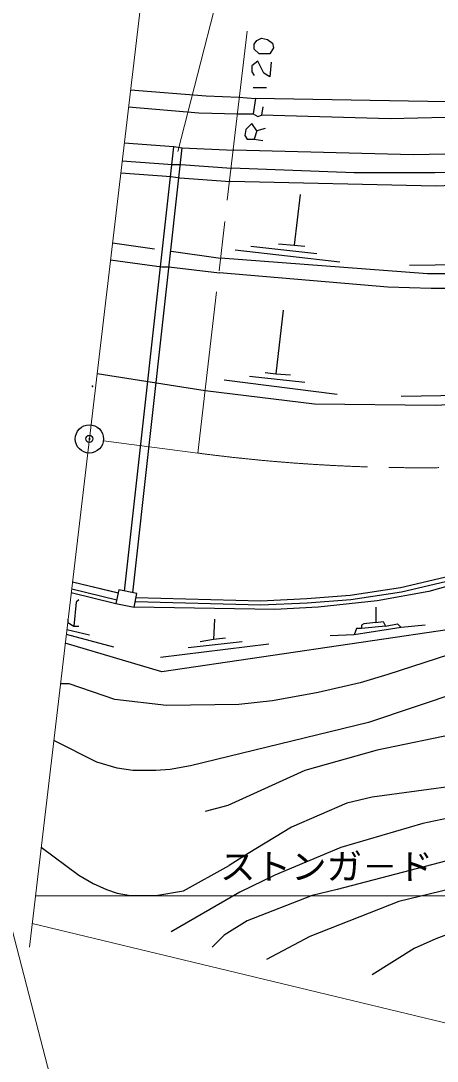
# Model space of a CAD drawing. Units: millimetres, scale not verified. Extents: x -24219 to 615781, y -164916 to 195084.
# Drawn here: x 213208 to 242512, y 56799 to 130054 of the extents above; entities that cross this region are included whole.
import ezdxf
from ezdxf.enums import TextEntityAlignment as Align

# ---------------------------------------------------------------- set-up
doc = ezdxf.new("R2010")
doc.units = ezdxf.units.MM
doc.header["$LTSCALE"] = 1000
doc.header["$PDMODE"] = 32
doc.header["$PDSIZE"] = 500
doc.linetypes.add('CHAIN', pattern=[18.5, 12, -1.5, 3.5, -1.5])
for name, color, linetype, lineweight in [('M-BGD', 7, 'Continuous', 25), ('M-BMK', 2, 'CHAIN', 13), ('M-BMK-HTXT', 7, 'Continuous', 13), ('M-BMK-LINE', 2, 'Continuous', 13), ('M-BMK-SRVR', 3, 'Continuous', 25), ('表記要素_1', 6, 'Continuous', 13)]:
    doc.layers.add(name, color=color, linetype=linetype, lineweight=lineweight)
doc.layers.add('M-OTRS', color=6, linetype='Continuous')
doc.styles.add('ＭＳ ゴシック', font='')
doc.styles.get('ＭＳ ゴシック').set_extended_font_data('MS Gothic')

# ---------------------------------------------------------------- blocks, each defined once
blk = doc.blocks.new('BUHIN1')
at = {"color": 3, "linetype": 'Continuous', "lineweight": 25}
for radius in [995, 30]:
    blk.add_circle((0, 0), radius, dxfattribs=at)

msp = doc.modelspace()

# ---------------------------------------------------------------- linework, layer by layer
at = {"layer": 'M-BGD'}
for p, q in [((229642, 128402), (229811, 128656)), ((229642, 128064), (229642, 128402)), ((229811, 128656), (230150, 128826)), ((230150, 128826), (230573, 128741)), ((230573, 128741), (230912, 128487)), ((230912, 128487), (230997, 128148)), ((229981, 127725), (229642, 128064)), ((230743, 127725), (229981, 127725)), ((230997, 128148), (230743, 127725)), ((229896, 127217), (229473, 126878)), ((229473, 126878), (229473, 126455)), ((230319, 126370), (229896, 127217)), ((230827, 127132), (230743, 126116)), ((229473, 126455), (229642, 126201)), ((230743, 126116), (230319, 126370)), ((229557, 125354), (230489, 125354)), ((220932, 125185), (226255, 124762)), ((226255, 124762), (228541, 124677)), ((228541, 124677), (229727, 124592)), ((229727, 124592), (229557, 123492)), ((243189, 124338), (229727, 124592)), ((220792, 123997), (225747, 123576)), ((230235, 124000), (230150, 123407)), ((225747, 123576), (228457, 123492)), ((228457, 123492), (229557, 123492)), ((229557, 123492), (229896, 123322)), ((229896, 123322), (230150, 123407)), ((239209, 123153), (230150, 123407)), ((243104, 123238), (239209, 123153)), ((229049, 122391), (228965, 121968)), ((229473, 122814), (229049, 122391)), ((229811, 122306), (229473, 122814)), ((230404, 122476), (229811, 122306)), ((228965, 121968), (229134, 121714)), ((229134, 121714), (229642, 121714)), ((229811, 122306), (229642, 121714)), ((229642, 121714), (230235, 121629)), ((220493, 121461), (223969, 121206)), ((220499, 89900), (223966, 121188)), ((221090, 89782), (224562, 121121)), ((223969, 121206), (224562, 121121)), ((224562, 121121), (228203, 120952)), ((240818, 120613), (228203, 120952)), ((220343, 120189), (223885, 119936)), ((244543, 120698), (240818, 120613)), ((223885, 119936), (224477, 119936)), ((224477, 119936), (228033, 119682)), ((236669, 119343), (228033, 119682)), ((247253, 119512), (242342, 119343)), ((220242, 119338), (223800, 119089)), ((223800, 119089), (224393, 119004)), ((224393, 119004), (227949, 118750)), ((242427, 118412), (227949, 118750)), ((242342, 119343), (236669, 119343)), ((247337, 118581), (242427, 118412)), ((232859, 117819), (232436, 114263)), ((219663, 114431), (222615, 114009)), ((231335, 114348), (232436, 114263)), ((223800, 113840), (227271, 113332)), ((228287, 113924), (235653, 113078)), ((229388, 114178), (234045, 113670)), ((232436, 114263), (233198, 114178)), ((219522, 113230), (223123, 112739)), ((241834, 112231), (227271, 113332)), ((248269, 112908), (240564, 112824)), ((223123, 112739), (223631, 112739)), ((223631, 112739), (227187, 112316)), ((239040, 111300), (227187, 112316)), ((245051, 112231), (241834, 112231)), ((242088, 111215), (239040, 111300)), ((245390, 111215), (242088, 111215)), ((231674, 109691), (231166, 105204)), ((218576, 105214), (226171, 104018)), ((227525, 104780), (235484, 103764)), ((229303, 105034), (233198, 104611)), ((230404, 105288), (231166, 105204)), ((231166, 105204), (232182, 105119)), ((226171, 104018), (233875, 103087)), ((249454, 103764), (239971, 103595)), ((242392, 102999), (251261, 103405)), ((233875, 103087), (242392, 102999)), ((239940, 90149), (243416, 90965)), ((216846, 90559), (220054, 89779)), ((216846, 90559), (219990, 89794)), ((236391, 89617), (239940, 90149)), ((239997, 89854), (243496, 90676)), ((244374, 90556), (241919, 89879)), ((216757, 89798), (219905, 89032)), ((216787, 90059), (219956, 89288)), ((220095, 89981), (219905, 89032)), ((221365, 89727), (220095, 89981)), ((221175, 88778), (221365, 89727)), ((221311, 89457), (230099, 89221)), ((230099, 89221), (233345, 89373)), ((233345, 89373), (236391, 89617)), ((236425, 89318), (239997, 89854)), ((241919, 89879), (238278, 89202)), ((217111, 89117), (216942, 87424)), ((217281, 89286), (217111, 89117)), ((219905, 89032), (221175, 88778)), ((219905, 89032), (221175, 88778)), ((231081, 88609), (221175, 88778)), ((221251, 89159), (230102, 88921)), ((230102, 88921), (233364, 89073)), ((234129, 88778), (231081, 88609)), ((233364, 89073), (236425, 89318)), ((238278, 89202), (234129, 88778)), ((238193, 88778), (238193, 87678)), ((216519, 87932), (216519, 87678)), ((250639, 88270), (223123, 84206)), ((226848, 87932), (226763, 86492)), ((216448, 87186), (218043, 86831)), ((216519, 87678), (216942, 87424)), ((216942, 87424), (217281, 87424)), ((239971, 87339), (236669, 86831)), ((236839, 87254), (236669, 86831)), ((237177, 87254), (236839, 87254)), ((237347, 87593), (237177, 87508)), ((237177, 87508), (237177, 87254)), ((238871, 87424), (237177, 87254)), ((238193, 87678), (237347, 87593)), ((238193, 87678), (238701, 87762)), ((238701, 87762), (238871, 87424)), ((238871, 87424), (239717, 87593)), ((239717, 87593), (239971, 87339)), ((241665, 87508), (239971, 87339)), ((216410, 86860), (219736, 85984)), ((226763, 86492), (225832, 86323)), ((227610, 86577), (226763, 86492)), ((236669, 86831), (234976, 86746)), ((247930, 86916), (239040, 84037)), ((223123, 84206), (216337, 86242)), ((230658, 86154), (223038, 85222)), ((228795, 86323), (224985, 85900)), ((239040, 84037), (237093, 83444)), ((246745, 83698), (237685, 80650)), ((216603, 83360), (215997, 83360)), ((219821, 82259), (216603, 83360)), ((237093, 83444), (234129, 82767)), ((223461, 81836), (219821, 82259)), ((230912, 82174), (228541, 81920)), ((234129, 82767), (230912, 82174)), ((228541, 81920), (223461, 81836)), ((237685, 80650), (225155, 77602)), ((245305, 80142), (238278, 78703)), ((218551, 77856), (215526, 79369)), ((238278, 78703), (233198, 77264)), ((219990, 77433), (218551, 77856)), ((221091, 77264), (219990, 77433)), ((222699, 77264), (221091, 77264)), ((223715, 77348), (222699, 77264)), ((225155, 77602), (223715, 77348)), ((233198, 77264), (227779, 74808)), ((244205, 76248), (237939, 75401)), ((227779, 74808), (226171, 74385)), ((236161, 74978), (232267, 73284)), ((237939, 75401), (236161, 74978)), ((244289, 74131), (241495, 73538)), ((232267, 73284), (229219, 71422)), ((252163, 73284), (235484, 68882)), ((241495, 73538), (235738, 71845)), ((214642, 71877), (217281, 69898)), ((235738, 71845), (231081, 69898)), ((229219, 71422), (228118, 70744)), ((224647, 68797), (227864, 70575)), ((228118, 70744), (227864, 70575)), ((251825, 70998), (239802, 68035)), ((217281, 69898), (218297, 69305)), ((231081, 69898), (228626, 68712)), ((218297, 69305), (219228, 68882)), ((219228, 68882), (219990, 68628)), ((235484, 68882), (233706, 68458)), ((219990, 68628), (220921, 68458)), ((220921, 68458), (222699, 68458)), ((222699, 68458), (224647, 68797)), ((228626, 68712), (223800, 65918)), ((233706, 68458), (229134, 66680)), ((239802, 68035), (233537, 65580)), ((229134, 66680), (227525, 65664)), ((245813, 66680), (242427, 65410)), ((227525, 65664), (226679, 64818)), ((233537, 65580), (230489, 63971)), ((242427, 65410), (240903, 64733)), ((240903, 64733), (237939, 62870))]:
    msp.add_line(p, q, dxfattribs=at)
at = {"layer": 'M-BMK'}
for p in [(229134, 129334), (219024, 100485)]:
    msp.add_line(p, (225663, 99616), dxfattribs=at)
msp.add_arc((241367, 218584), 120000, 262.48027, 290.54996, dxfattribs=at)
at = {"layer": 'M-BMK-HTXT'}
for p, q in [((229129, 139863), (224257, 120853)), ((214237, 68443), (254026, 68443)), ((313541, 42505), (214006, 66488))]:
    msp.add_line(p, q, dxfattribs=at)
at = {"layer": 'M-BMK-LINE'}
for p, q in [((223969, 150924), (213809, 64818)), ((218974, 41534), (190864, 149504))]:
    msp.add_line(p, q, dxfattribs=at)
at = {"layer": 'M-OTRS'}
msp.add_point((218033, 100614), dxfattribs=at)
at = {"layer": '表記要素_1'}
for radius in [31.2, 25, 18.7, 12.5, 6.2]:
    msp.add_circle((218252, 104321), radius, dxfattribs=at)

# ---------------------------------------------------------------- block references
at = {"layer": 'M-BMK-SRVR'}
msp.add_blockref('BUHIN1', (218033, 100614), dxfattribs=at)

# ---------------------------------------------------------------- texts
at = {"layer": 'M-BMK-HTXT', "style": 'ＭＳ ゴシック'}
msp.add_text('ストンガ－ド', height=1833, dxfattribs=at).set_placement((227226, 69043), align=Align.BOTTOM_LEFT)

doc.saveas('drawing.dxf')
